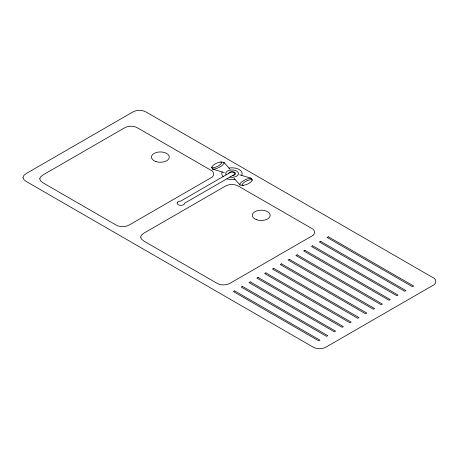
<?xml version="1.0" encoding="UTF-8"?>
<svg xmlns="http://www.w3.org/2000/svg" width="459" height="459" viewBox="0 0 459 459"><rect width="100%" height="100%" fill="white"/><g stroke="black" fill="none" stroke-linecap="round" stroke-linejoin="round"><path stroke-width="0.69" d="M224.25 172.567L212.374 169.027L211.708 167.202L212.959 165.487A18.555 10.712 0 0 1 217.761 162.71L220.733 161.987L223.9 162.371L230.034 169.233M239.684 174.804L251.566 178.344L252.232 180.169L250.981 181.89A18.555 10.712 0 0 1 246.173 184.661L243.201 185.384L240.034 185L233.906 178.144M220.733 161.987L221.588 162.147L221.858 162.635L220.607 164.356A18.555 10.712 0 0 1 215.805 167.128L212.833 167.851L211.978 167.69L211.708 167.202M212.374 169.027L214.99 168.981L216.964 168.35A22.267 12.858 0 0 0 222.73 165.022L224.227 162.962L223.9 162.371M251.566 178.344L250.545 178.155L246.976 179.021A22.267 12.858 0 0 0 241.21 182.349L240.12 183.491L239.707 184.409L240.034 185M243.201 185.384L242.352 185.224L242.077 184.736L243.327 183.021A18.555 10.712 0 0 1 248.135 180.244L251.107 179.521L251.957 179.681L252.232 180.169M228.72 173.376A3.397 1.962 0 0 1 232.225 171.66A3.397 1.962 0 0 1 235.478 173.536A3.397 1.962 0 0 1 232.506 175.562M228.984 168.063A10.19 5.881 0 0 1 239.173 169.526A10.19 5.881 0 0 1 241.715 175.407M234.951 179.314A10.19 5.881 0 0 1 226.907 178.792M223.126 176.606A10.19 5.881 0 0 1 222.225 171.964M226.109 174.885A6.369 3.678 0 0 1 231.342 169.962A6.369 3.678 0 0 1 238.416 174.047A6.369 3.678 0 0 1 229.89 177.071M22.95 177.421L23.782 179.498L26.41 181.58L312.361 346.671C316.687 349.402 322.442 349.402 326.768 346.671L432.447 285.659C436.928 284.31 436.928 278.688 432.447 277.339L146.639 112.329C142.313 109.598 136.558 109.598 132.232 112.329L26.272 173.508L23.851 175.424L22.95 177.421M39.761 178.803L40.524 180.8L43.083 182.883L115.416 224.646C119.742 227.383 125.502 227.383 129.828 224.646L210.285 178.195C214.766 176.847 214.766 171.224 210.285 169.876L138.234 128.273C133.908 125.542 128.147 125.542 123.821 128.273L43.083 174.896L40.593 176.893L39.761 178.803M140.638 237.045L141.395 239.041L143.954 241.118L216.292 282.887C220.618 285.618 226.373 285.618 230.699 282.887L311.162 236.431C315.643 235.083 315.643 229.466 311.162 228.112L239.105 186.515C234.778 183.778 229.024 183.778 224.698 186.515L143.954 233.132L141.464 235.128L140.638 237.045M177.249 202.637L177.151 203.371C177.828 205.179 180.146 205.448 181.827 205.276A3.563 2.054 0 0 0 184.398 203.79L184.461 203.297L234.193 174.586A2.72 1.566 0 0 0 233.889 172.578A2.72 1.566 0 0 0 230.412 172.4L180.68 201.111L179.825 201.151A3.563 2.054 0 0 0 177.249 202.637M234.612 290.891L233.413 291.58L318.747 340.848L319.952 340.153L234.612 290.891M242.427 286.382L241.227 287.07L326.561 336.338L327.76 335.649L242.427 286.382M250.235 281.872L249.036 282.566L334.37 331.828L335.569 331.14L250.235 281.872M258.044 277.362L256.845 278.056L342.179 327.319L343.384 326.63L258.044 277.362M265.859 272.853L264.654 273.547L349.993 322.815L351.192 322.12L265.859 272.853M273.667 268.343L272.468 269.037L357.802 318.305L359.001 317.611L273.667 268.343M281.476 263.833L280.277 264.527L365.611 313.795L366.81 313.101L281.476 263.833M289.29 259.324L288.086 260.018L373.419 309.286L374.624 308.591L289.29 259.324M297.099 254.814L295.9 255.508L381.234 304.776L382.433 304.082L297.099 254.814M304.908 250.304L303.709 250.998L389.043 300.266L390.242 299.572L304.908 250.304M312.722 245.794L311.518 246.489L396.851 295.757L398.056 295.062L312.722 245.794M320.531 241.285L319.332 241.979L404.666 291.247L405.865 290.553L320.531 241.285M328.34 236.775L327.141 237.469L412.475 286.737L413.674 286.043L328.34 236.775M155.905 161.557A8.928 5.152 0 0 0 169.302 157.093A8.928 5.152 0 0 0 155.905 152.629A8.928 5.152 0 0 0 155.905 161.557M256.283 219.62A8.928 5.152 0 0 0 270.156 215.667A8.928 5.152 0 0 0 257.298 210.71A8.928 5.152 0 0 0 256.283 219.62"/></g></svg>
